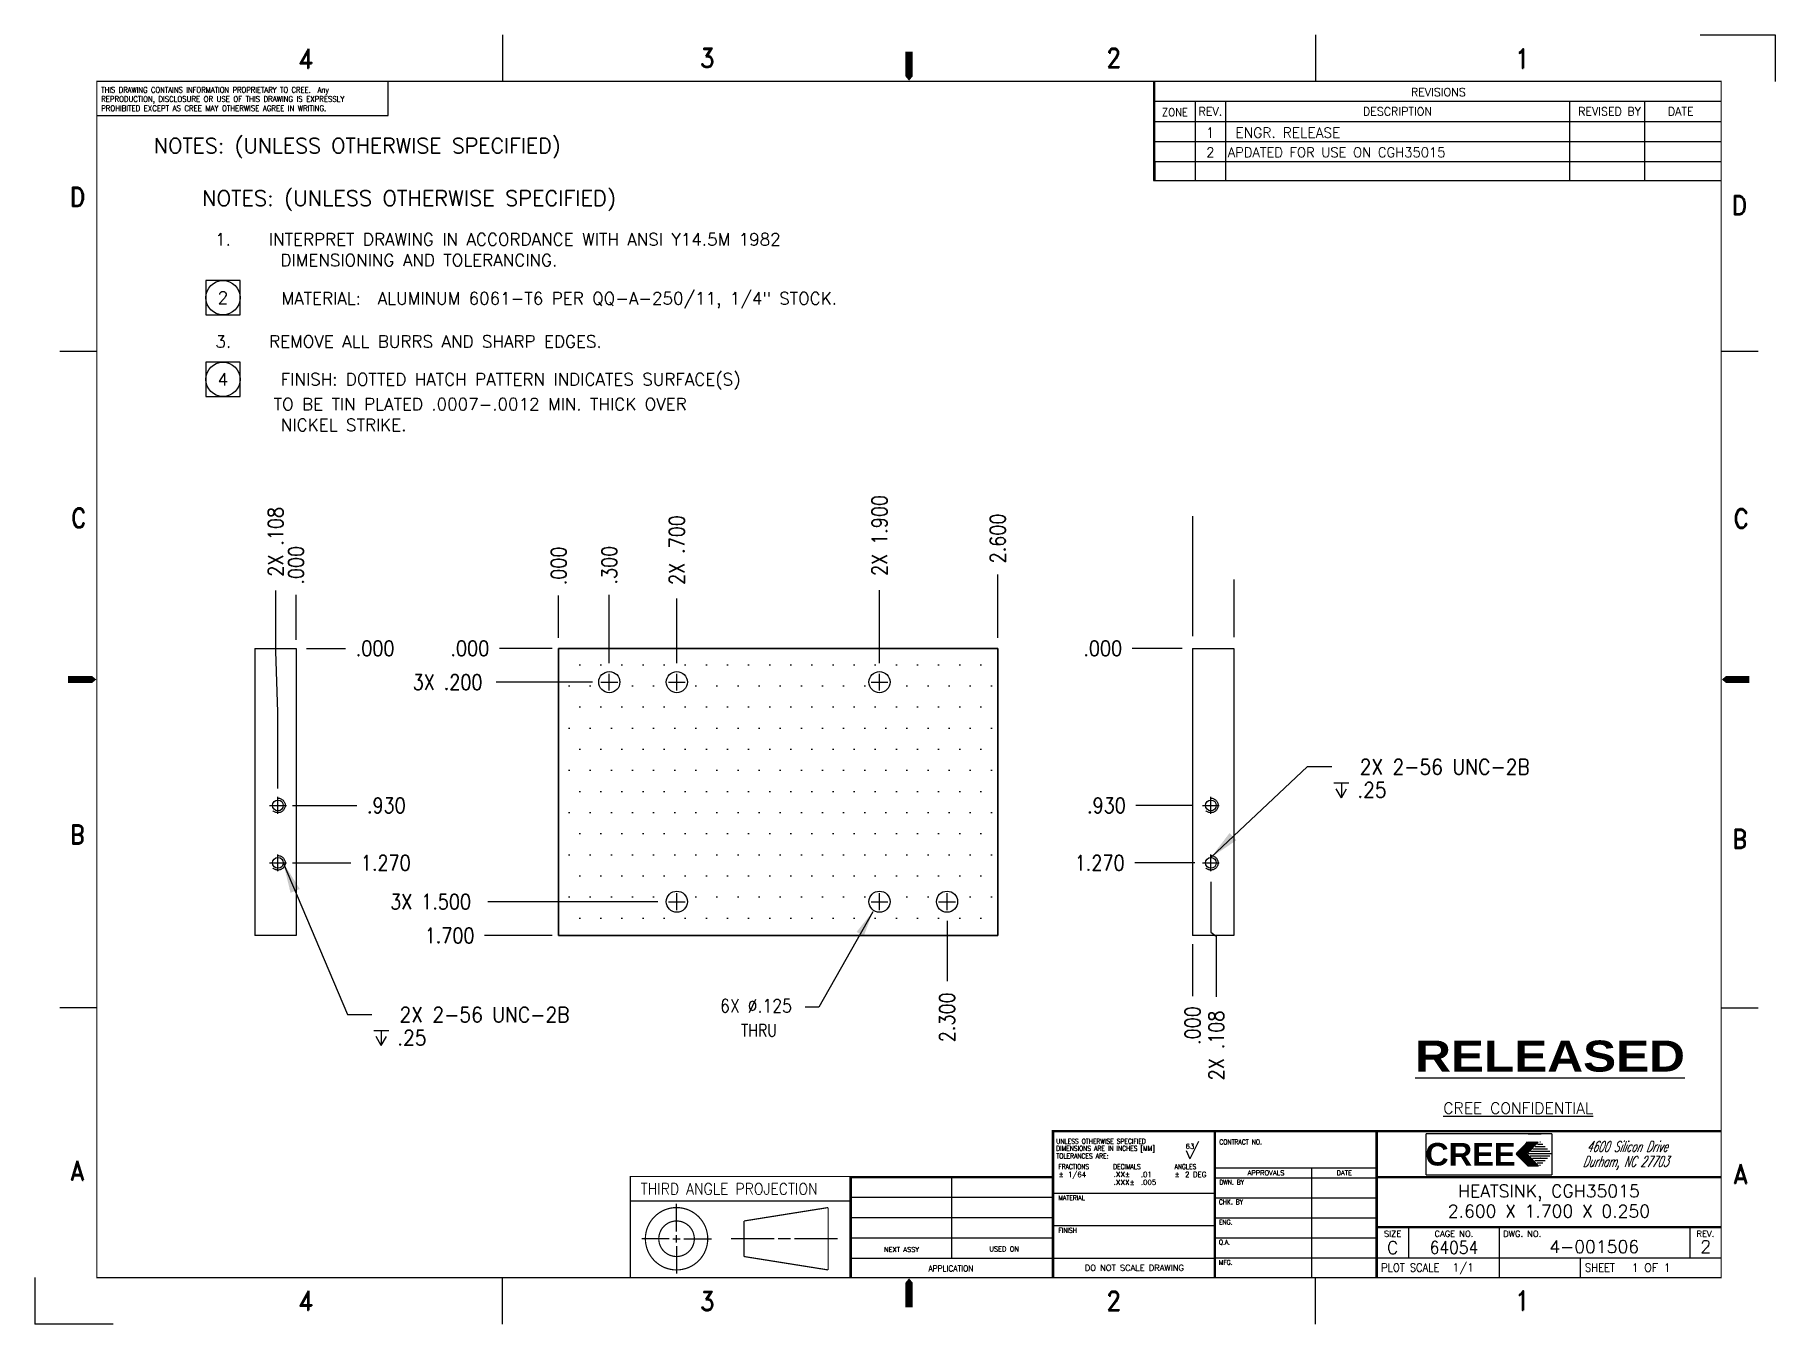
# Model space of a CAD drawing. Header units: inches. Extents: x 13 to 23.3, y 3.3 to 10.9.
import ezdxf
from ezdxf.enums import TextEntityAlignment as Align

# ---------------------------------------------------------------- set-up
doc = ezdxf.new("R2010")
doc.units = ezdxf.units.IN
doc.header["$MEASUREMENT"] = 0
doc.linetypes.add('BROKEN', pattern=[0.125, 0.0625, -0.0625])
for name, color, linetype in [('BORDER', 9, 'Continuous'), ('CREE', 1, 'Continuous'), ('DIM', 1, 'Continuous'), ('HATCH', 6, 'Continuous'), ('HEATSINK', 3, 'Continuous'), ('HIDDEN', 7, 'BROKEN'), ('PRESSPLATE', 2, 'Continuous'), ('TEXT', 7, 'Continuous')]:
    doc.layers.add(name, color=color, linetype=linetype)
doc.styles.add('CREE', font='ARIBLK.TTF', dxfattribs={"width": 0.9})
doc.styles.add('DATE', font='ROMANS.SHX', dxfattribs={"width": 0.55})
doc.styles.add('NAME', font='ROMANS.shx', dxfattribs={"width": 0.6})
doc.styles.add('NEW', font='ARIBLK.TTF', dxfattribs={"height": 0.03})
doc.styles.add('ROMAND', font='romand.shx')
doc.styles.add('ROMANS', font='romans', dxfattribs={"width": 0.85})
doc.styles.add('ROMANS1', font='ROMANS.shx', dxfattribs={"width": 0.8, "oblique": 20})
doc.dimstyles.get("Standard").update_dxf_attribs({"dimtxt": 0.09, "dimasz": 0.18, "dimexe": 0.18, "dimexo": 0.05, "dimgap": 0.06, "dimtad": 0, "dimtih": 1, "dimtoh": 1, "dimdec": 3, "dimzin": 4, "dimdsep": 46, "dimtxsty": 'ROMANS', "dimcen": 0.05, "dimadec": 0, "dimazin": 0, "dimtfac": 1, "dimtdec": 3, "dimtofl": 0, "dimtmove": 0, "dimatfit": 3, "dimfxl": 0, "dimtolj": 1, "dimtzin": 0, "dimarcsym": 0})

# ---------------------------------------------------------------- blocks, each defined once
blk = doc.blocks.new('NOTESYM')
blk.add_lwpolyline([(-0.175, 0.175), (-0.175, -0.175), (0.175, -0.175), (0.175, 0.175)], close=True)
blk.add_circle((0, 0), 0.175)
at = {"style": 'ROMANS'}
blk.add_attdef('NUM', text='', height=0.125, dxfattribs=at).set_placement((0, 0), align=Align.MIDDLE)
blk = doc.blocks.new('*D7')
at = {"layer": 'DEFPOINTS', "color": 0}
for p in [(19.852, 5.61), (19.852, 5.61), (19.852, 5.252)]:
    blk.add_point(p, dxfattribs=at)
at = {"layer": 'DIM', "color": 0, "lineweight": -2}
blk.add_line((19.852, 5.56), (19.852, 5.252), dxfattribs=at)
at = {"layer": 'DIM', "color": 0, "insert": (19.852, 5.077), "char_height": 0.09, "attachment_point": 5, "rotation": 90, "style": 'ROMANS'}
blk.add_mtext('\\A1;.000', dxfattribs=at)
blk = doc.blocks.new('2-56t')
blk.add_circle((0, 0), 0.032)
at = {"layer": 'HIDDEN', "linetype": 'BROKEN'}
blk.add_circle((0, 0), 0.043, dxfattribs=at)
blk = doc.blocks.new('DEPTH')
for p, q in [((-0.062, 0.125), (0.062, 0.125)), ((0, 0), (-0.043, 0.075)), ((0, 0.125), (0, 0)), ((0, 0), (0.043, 0.075))]:
    blk.add_line(p, q)
blk = doc.blocks.new('*X15')
at = {"color": 0}
for p, q in [((0.401, 0.04719), (0.39485, 0.04719)), ((0.40064, 0.04656), (0.39543, 0.04656)), ((0.40062, 0.04781), (0.39547, 0.04781)), ((0.4, 0.04844), (0.39609, 0.04844)), ((0.39938, 0.04906), (0.39671, 0.04906)), ((0.39876, 0.04969), (0.39733, 0.04969)), ((0.39814, 0.05031), (0.39795, 0.05031)), ((0.40002, 0.04594), (0.39605, 0.04594)), ((0.3994, 0.04531), (0.39667, 0.04531)), ((0.39878, 0.04469), (0.39729, 0.04469)), ((0.39816, 0.04406), (0.39791, 0.04406))]:
    blk.add_line(p, q, dxfattribs=at)
blk = doc.blocks.new('*X14')
at = {"color": 0}
for p, q in [((0.39183, 0.04693), (0.39196, 0.04706)), ((0.39194, 0.04731), (0.39495, 0.05032)), ((0.39196, 0.0468), (0.39223, 0.04706)), ((0.39209, 0.04666), (0.39249, 0.04706)), ((0.3922, 0.04731), (0.39521, 0.05032)), ((0.39222, 0.04653), (0.39276, 0.04706)), ((0.39236, 0.0464), (0.39302, 0.04706)), ((0.39247, 0.04731), (0.39548, 0.05032)), ((0.39249, 0.04626), (0.39329, 0.04706)), ((0.39262, 0.04613), (0.39355, 0.04706)), ((0.39273, 0.04731), (0.39574, 0.05032)), ((0.39275, 0.046), (0.39382, 0.04706)), ((0.39288, 0.04587), (0.39408, 0.04706)), ((0.393, 0.04731), (0.39601, 0.05032)), ((0.39302, 0.04573), (0.39435, 0.04706)), ((0.39315, 0.0456), (0.39459, 0.04704)), ((0.39326, 0.04731), (0.39627, 0.05032)), ((0.39328, 0.04547), (0.39472, 0.04691)), ((0.39341, 0.04533), (0.39486, 0.04678)), ((0.39353, 0.04731), (0.39654, 0.05032)), ((0.39354, 0.0452), (0.39499, 0.04664)), ((0.39368, 0.04507), (0.39512, 0.04651)), ((0.39379, 0.04731), (0.39681, 0.05032)), ((0.39381, 0.04493), (0.39525, 0.04638)), ((0.39406, 0.04731), (0.39707, 0.05032)), ((0.39424, 0.04987), (0.39468, 0.05032)), ((0.39432, 0.04731), (0.39734, 0.05032)), ((0.39394, 0.0448), (0.39538, 0.04624)), ((0.39407, 0.04467), (0.39552, 0.04611)), ((0.3942, 0.04453), (0.39565, 0.04598)), ((0.39434, 0.0444), (0.39578, 0.04584)), ((0.39447, 0.04427), (0.39591, 0.04571)), ((0.3946, 0.04413), (0.39604, 0.04558)), ((0.39473, 0.044), (0.39618, 0.04544)), ((0.39498, 0.04398), (0.39631, 0.04531)), ((0.39524, 0.04398), (0.39644, 0.04518)), ((0.39551, 0.04398), (0.39657, 0.04505)), ((0.39577, 0.04398), (0.3967, 0.04491)), ((0.39604, 0.04398), (0.39684, 0.04478)), ((0.3963, 0.04398), (0.39697, 0.04465)), ((0.39657, 0.04398), (0.3971, 0.04451)), ((0.39683, 0.04398), (0.39723, 0.04438)), ((0.3971, 0.04398), (0.39736, 0.04425)), ((0.39736, 0.04398), (0.3975, 0.04411))]:
    blk.add_line(p, q, dxfattribs=at)
blk = doc.blocks.new('block_template(1)_2000')
at = {"layer": 'BORDER'}
for p, q in [((-2.03722, -0.12402), (-2.03722, -0.14854)), ((-1.60879, -0.12402), (-1.60879, -0.14854)), ((-2.09738, -0.1665), (-2.09738, -0.14854)), ((-1.69421, -0.14837), (-1.69421, -0.19101)), ((-1.69357, -0.19101), (-1.69357, -0.14854)), ((-1.69357, -0.15903), (-1.3951, -0.15903)), ((-1.67225, -0.15903), (-1.67225, -0.19101)), ((-1.65626, -0.15903), (-1.65626, -0.19101)), ((-1.47504, -0.15903), (-1.47504, -0.19101)), ((-1.43555, -0.15903), (-1.43555, -0.19101)), ((-2.25091, -0.1665), (-2.09738, -0.1665)), ((-1.69357, -0.16969), (-1.3951, -0.16969)), ((-1.3951, -0.18035), (-1.69357, -0.18035)), ((-1.3951, -0.19101), (-1.69421, -0.19101)), ((-2.2704, -0.29068), (-2.25091, -0.29068)), ((-1.3951, -0.29068), (-1.3756, -0.29068)), ((-2.25091, -0.63661), (-2.2704, -0.63661)), ((-1.39516, -0.63661), (-1.37567, -0.63661)), ((-1.67695, -0.71184), (-1.67505, -0.71615)), ((-1.6705, -0.70706), (-1.67505, -0.71615)), ((-1.66191, -0.72087), (-1.57663, -0.72087)), ((-1.61074, -0.77875), (-1.61074, -0.72087)), ((-1.80048, -0.76841), (-1.80048, -0.72577)), ((-1.66191, -0.7262), (-1.57663, -0.7262)), ((-1.9455, -0.75442), (-1.9455, -0.73991)), ((-1.85378, -0.73643), (-1.74718, -0.73643)), ((-1.74718, -0.7343), (-1.66191, -0.7343)), ((-1.66191, -0.73671), (-1.57663, -0.73671)), ((-1.85378, -0.74709), (-1.74718, -0.74709)), ((-1.74718, -0.75136), (-1.66191, -0.75136)), ((-1.66191, -0.74722), (-1.57663, -0.74722)), ((-1.94934, -0.75826), (-1.96385, -0.75826)), ((-1.94742, -0.75826), (-1.94358, -0.75826)), ((-1.9455, -0.76018), (-1.9455, -0.75634)), ((-1.94166, -0.75826), (-1.92715, -0.75826)), ((-1.85378, -0.75775), (-1.74718, -0.75775)), ((-1.66191, -0.75773), (-1.57663, -0.75773)), ((-1.55979, -0.75221), (-1.55979, -0.76841)), ((-1.51203, -0.75221), (-1.51203, -0.76841)), ((-1.41162, -0.75221), (-1.41162, -0.76841)), ((-1.9455, -0.7621), (-1.9455, -0.77661)), ((-1.85378, -0.76841), (-1.66191, -0.76841)), ((-1.66191, -0.76824), (-1.57663, -0.76824)), ((-1.3951, -0.76841), (-1.57663, -0.76841)), ((-1.51203, -0.76841), (-1.51203, -0.77875)), ((-1.46939, -0.76841), (-1.46939, -0.77875)), ((-2.03722, -0.80327), (-2.03722, -0.77875)), ((-1.60879, -0.80327), (-1.60879, -0.77875))]:
    blk.add_line(p, q, dxfattribs=at)
at = {"layer": 'BORDER', "linetype": 'Continuous'}
for p, q in [((-1.89401, -0.75826), (-1.91669, -0.75826)), ((-1.88549, -0.75826), (-1.89188, -0.75826)), ((-1.86067, -0.75826), (-1.88335, -0.75826))]:
    blk.add_line(p, q, dxfattribs=at)
at = {"layer": 'BORDER'}
for points in [[(-1.823, -0.14819, 0, 0.0127, 0), (-1.823, -0.14058, 0.00383, 0.00383, 0), (-1.823, -0.13293, 0.00383, 0.00383, 0)], [(-2.25125, -0.46364, 0, 0.0127, 0), (-2.25886, -0.46364, 0.00383, 0.00383, 0), (-2.26607, -0.46364, 0.00383, 0.00383, 0)], [(-1.39475, -0.46364, 0, 0.0127, 0), (-1.38714, -0.46364, 0.00383, 0.00383, 0), (-1.38034, -0.46364, 0.00383, 0.00383, 0)], [(-1.823, -0.7791, 0, 0.0127, 0), (-1.823, -0.78671, 0.00383, 0.00383, 0), (-1.823, -0.79436, 0.00383, 0.00383, 0)]]:
    blk.add_lwpolyline(points, format="xyseb", dxfattribs=at)
for points, const_width in [([(-1.3951, -0.14854), (-2.25091, -0.14854), (-2.25091, -0.77875), (-1.3951, -0.77875)], 0.00061), ([(-1.9455, -0.74183), (-1.94711, -0.74191), (-1.94871, -0.74215), (-1.95027, -0.74254), (-1.95179, -0.74308), (-1.95324, -0.74377), (-1.95463, -0.7446), (-1.95592, -0.74556), (-1.95712, -0.74664), (-1.9582, -0.74784), (-1.95916, -0.74913), (-1.95999, -0.75052), (-1.96068, -0.75197), (-1.96122, -0.75349), (-1.96161, -0.75506), (-1.96185, -0.75665), (-1.96193, -0.75826), (-1.96185, -0.75987), (-1.96161, -0.76147), (-1.96122, -0.76303), (-1.96068, -0.76455), (-1.95999, -0.76601), (-1.95916, -0.76739), (-1.9582, -0.76868), (-1.95712, -0.76988), (-1.95592, -0.77096), (-1.95463, -0.77192), (-1.95324, -0.77275), (-1.95179, -0.77344), (-1.95027, -0.77398), (-1.94871, -0.77437), (-1.94711, -0.77461), (-1.9455, -0.77469), (-1.94389, -0.77461), (-1.9423, -0.77437), (-1.94073, -0.77398), (-1.93921, -0.77344), (-1.93776, -0.77275), (-1.93637, -0.77192), (-1.93508, -0.77096), (-1.93388, -0.76988), (-1.9328, -0.76868), (-1.93184, -0.76739), (-1.93101, -0.76601), (-1.93032, -0.76455), (-1.92978, -0.76303), (-1.92939, -0.76147), (-1.92915, -0.75987), (-1.92907, -0.75826), (-1.92915, -0.75665), (-1.92939, -0.75506), (-1.92978, -0.75349), (-1.93032, -0.75197), (-1.93101, -0.75052), (-1.93184, -0.74913), (-1.9328, -0.74784), (-1.93388, -0.74664), (-1.93508, -0.74556), (-1.93637, -0.7446), (-1.93776, -0.74377), (-1.93921, -0.74308), (-1.94073, -0.74254), (-1.9423, -0.74215), (-1.94389, -0.74191)], 0.00064), ([(-1.9455, -0.7489), (-1.94642, -0.74894), (-1.94733, -0.74908), (-1.94822, -0.7493), (-1.94908, -0.74961), (-1.94991, -0.75), (-1.9507, -0.75048), (-1.95144, -0.75102), (-1.95212, -0.75164), (-1.95274, -0.75232), (-1.95328, -0.75306), (-1.95376, -0.75385), (-1.95415, -0.75468), (-1.95446, -0.75554), (-1.95468, -0.75644), (-1.95482, -0.75734), (-1.95486, -0.75826), (-1.95482, -0.75918), (-1.95468, -0.76009), (-1.95446, -0.76098), (-1.95415, -0.76184), (-1.95376, -0.76267), (-1.95328, -0.76346), (-1.95274, -0.7642), (-1.95212, -0.76488), (-1.95144, -0.7655), (-1.9507, -0.76605), (-1.94991, -0.76652), (-1.94908, -0.76691), (-1.94822, -0.76722), (-1.94733, -0.76744), (-1.94642, -0.76758), (-1.9455, -0.76762), (-1.94458, -0.76758), (-1.94367, -0.76744), (-1.94278, -0.76722), (-1.94192, -0.76691), (-1.94109, -0.76652), (-1.9403, -0.76605), (-1.93956, -0.7655), (-1.93888, -0.76488), (-1.93826, -0.7642), (-1.93772, -0.76346), (-1.93724, -0.76267), (-1.93685, -0.76184), (-1.93654, -0.76098), (-1.93632, -0.76009), (-1.93618, -0.75918), (-1.93614, -0.75826), (-1.93618, -0.75734), (-1.93632, -0.75644), (-1.93654, -0.75554), (-1.93685, -0.75468), (-1.93724, -0.75385), (-1.93772, -0.75306), (-1.93826, -0.75232), (-1.93888, -0.75164), (-1.93956, -0.75102), (-1.9403, -0.75048), (-1.94109, -0.75), (-1.94192, -0.74961), (-1.94278, -0.7493), (-1.94367, -0.74908), (-1.94458, -0.74894)], 0.00064)]:
    blk.add_lwpolyline(points, close=True, dxfattribs=dict(at, const_width=const_width))
for points, const_width in [([(-1.3951, -0.70164), (-1.74718, -0.70164), (-1.74718, -0.77875)], 0.00128), ([(-1.66191, -0.77875), (-1.66191, -0.70164)], 0.00128), ([(-1.57663, -0.77875), (-1.57663, -0.70164)], 0.00128), ([(-1.96989, -0.72528), (-1.96989, -0.77875)], 0.00064), ([(-1.85378, -0.72545), (-1.96989, -0.72545)], 0.00064), ([(-1.85378, -0.77875), (-1.85378, -0.72577), (-1.74718, -0.72577)], 0.00128), ([(-1.85378, -0.77875), (-1.85378, -0.72528)], 0.00064), ([(-1.57663, -0.72577), (-1.3951, -0.72577)], 0.00128), ([(-1.85378, -0.73832), (-1.96989, -0.73832)], 0.00064), ([(-1.86562, -0.74183), (-1.90998, -0.7489)], 0.00064), ([(-1.86562, -0.74183), (-1.86562, -0.77469)], 0.00064), ([(-1.90998, -0.7489), (-1.90998, -0.76762)], 0.00064), ([(-1.57663, -0.75221), (-1.3951, -0.75221)], 0.00128), ([(-1.86562, -0.77469), (-1.90998, -0.76762)], 0.00064), ([(-1.96989, -0.77875), (-1.85378, -0.77875)], 0.00064)]:
    blk.add_lwpolyline(points, dxfattribs=dict(at, const_width=const_width))
at = {"layer": 'CREE'}
for p, q in [((-1.48427, -0.70303), (-1.55056, -0.70303)), ((-1.55056, -0.72458), (-1.55056, -0.70303)), ((-1.4968, -0.70303), (-1.48995, -0.70303)), ((-1.48427, -0.70303), (-1.48427, -0.72458)), ((-1.50307, -0.71327), (-1.49716, -0.7073)), ((-1.49737, -0.71327), (-1.50307, -0.71327)), ((-1.50307, -0.71375), (-1.49701, -0.71986)), ((-1.49145, -0.7073), (-1.49737, -0.71327)), ((-1.49701, -0.71986), (-1.49131, -0.71986)), ((-1.49024, -0.7156), (-1.49006, -0.7156)), ((-1.55056, -0.72458), (-1.48427, -0.72458))]:
    blk.add_line(p, q, dxfattribs=at)
blk.add_lwpolyline([(-1.49131, -0.71986), (-1.49737, -0.71375), (-1.50307, -0.71375)], dxfattribs=at)
at = {"layer": 'DEFPOINTS'}
for p, q in [((-1.4062, -0.12402), (-1.36665, -0.12402)), ((-1.36665, -0.12402), (-1.36665, -0.14854)), ((-2.28362, -0.77875), (-2.28362, -0.80327)), ((-2.2423, -0.80327), (-2.28362, -0.80327))]:
    blk.add_line(p, q, dxfattribs=at)
at = {"layer": 'HATCH', "color": 1}
blk.add_line((-1.49715, -0.7073), (-1.49145, -0.7073), dxfattribs=at)
at = {"layer": 'CREE', "linetype": 'Continuous', "xscale": 1.982696892510698, "yscale": 1.982696892510697, "zscale": 1.982696892510697}
for name in ['*X14', '*X15']:
    blk.add_blockref(name, (-2.27969, -0.80706), dxfattribs=at)
at = {"color": 6, "style": 'CREE', "width": 0.9}
blk.add_text('CREE', height=0.011896, dxfattribs=at).set_placement((-1.55106, -0.7197))
at = {"layer": 'BORDER', "style": 'ROMAND'}
for s, height, width, p in [('4', 0.01017, 0.9, (-2.14495, -0.14153)), ('3', 0.01017, 0.9, (-1.93315, -0.14129)), ('2', 0.01017, 0.9, (-1.71906, -0.14129)), ('1', 0.01017, 0.9, (-1.5038, -0.14153)), ('THIS DRAWING CONTAINS INFORMATION PROPRIETARY TO CREE.  Any ', 0.0029847, 0.88, (-2.24865, -0.15453)), ('REPRODUCTION, DISCLOSURE OR USE OF THIS DRAWING IS EXPRESSLY', 0.0029847, 0.9, (-2.24865, -0.15936)), ('PROHIBITED EXCEPT AS CREE MAY OTHERWISE AGREE IN WRITING.', 0.0029847, 0.9, (-2.24865, -0.1642)), ('D', 0.01017, 0.9, (-2.26528, -0.21452)), ('D', 0.01017, 0.9, (-1.38964, -0.21892)), ('C', 0.01017, 0.9, (-2.26464, -0.38362)), ('C', 0.01017, 0.9, (-1.3887, -0.38393)), ('B', 0.01017, 0.9, (-2.26515, -0.55038)), ('B', 0.01017, 0.9, (-1.38933, -0.55272)), ('UNLESS OTHERWISE SPECIFIED', 0.0025583, 0.9, (-1.74545, -0.70818)), ('CONTRACT NO.', 0.0025583, 0.9, (-1.65951, -0.70857)), ('TOLERANCES ARE:', 0.0025583, 0.9, (-1.74545, -0.71598)), ('DIMENSIONS ARE IN INCHES [MM]', 0.0025583, 0.9, (-1.74545, -0.71193)), ('A', 0.01017, 0.9, (-2.26515, -0.72735)), ('FRACTIONS', 0.002558, 0.8, (-1.74434, -0.72155)), ('%%P', 0.002558, 1.1, (-1.74417, -0.72563)), ('DECIMALS', 0.002558, 0.8, (-1.71541, -0.72155)), ('.XX%%P', 0.002558, 1.1, (-1.71522, -0.72563)), ('ANGLES', 0.002558, 0.8, (-1.68309, -0.72155)), ('%%P', 0.002558, 1.1, (-1.6831, -0.72563)), ('A', 0.01017, 0.9, (-1.38885, -0.72921)), ('THIRD ANGLE PROJECTION', 0.0059694, 0.9, (-1.96442, -0.73498)), ('.XXX%%P', 0.002558, 1.1, (-1.71522, -0.72978)), ('DWN. BY', 0.002558, 0.9, (-1.65951, -0.72975)), ('MATERIAL', 0.002558, 0.9, (-1.74428, -0.73799)), ('CHK. BY', 0.002558, 0.9, (-1.65975, -0.74017)), ('ENG.', 0.002558, 0.9, (-1.65971, -0.75079)), ('FINISH', 0.002558, 0.9, (-1.74425, -0.75512)), ('Q.A.', 0.002558, 0.9, (-1.65978, -0.76134)), ('MFG.', 0.002558, 0.9, (-1.65978, -0.77202)), ('PLOT SCALE', 0.004264, 0.9, (-1.5743, -0.77561)), ('SHEET', 0.004264, 0.9, (-1.46686, -0.77561)), ('4', 0.01017, 0.9, (-2.14495, -0.79594)), ('3', 0.01017, 0.9, (-1.93315, -0.79616)), ('2', 0.01017, 0.9, (-1.71906, -0.79612)), ('1', 0.01017, 0.9, (-1.5038, -0.79594))]:
    blk.add_text(s, height=height, dxfattribs=dict(at, width=width)).set_placement(p)
for s, height, p in [('REVISIONS', 0.004264, (-1.54411, -0.15634)), ('SIZE', 0.003198, (-1.56821, -0.75723)), ('C', 0.00665, (-1.56821, -0.76628)), ('CAGE NO.', 0.003198, (-1.53591, -0.75723))]:
    blk.add_text(s, height=height, dxfattribs=at).set_placement(p, align=Align.CENTER)
at = {"layer": 'BORDER', "style": 'ROMAND', "width": 0.9}
for s, height, p in [('ZONE', 0.004264, (-1.68291, -0.16694)), ('64054', 0.006652, (-1.53591, -0.76621)), ('APPLICATION', 0.0031979, (-1.80092, -0.77549))]:
    blk.add_text(s, height=height, dxfattribs=at).set_placement(p, align=Align.CENTER)
at = {"layer": 'BORDER', "style": 'ROMAND'}
for s, height, p in [('REV.', 0.004264, (-1.66425, -0.16436)), ('DESCRIPTION', 0.0042639, (-1.56565, -0.16436)), ('REVISED BY', 0.004264, (-1.45393, -0.16436)), ('DATE', 0.004264, (-1.41642, -0.16436)), ('APPROVALS', 0.002558, (-1.63494, -0.72354)), ('DATE', 0.002558, (-1.59369, -0.72354)), ('NEXT ASSY', 0.002558, (-1.82695, -0.76394)), ('USED ON', 0.002558, (-1.77292, -0.76366)), ('DO NOT SCALE DRAWING', 0.0031979, (-1.70429, -0.77358))]:
    blk.add_text(s, height=height, dxfattribs=at).set_placement(p, align=Align.MIDDLE_CENTER)
at = {"layer": 'BORDER', "style": 'ROMANS1', "oblique": 20, "width": 0.615}
for s, p in [('Durham, NC 27703', (-1.46802, -0.72033)), ('4600 Silicon Drive', (-1.46588, -0.71245))]:
    blk.add_text(s, height=0.0055942, dxfattribs=at).set_placement(p)
at = {"layer": 'BORDER', "style": 'ROMAND'}
for s, p in [('DWG. NO.', (-1.50992, -0.75723)), ('REV.', (-1.40808, -0.75723))]:
    blk.add_text(s, height=0.003198, dxfattribs=at).set_placement(p)
at = {"layer": 'TEXT', "color": 1, "style": 'ROMAND'}
blk.add_text('%%UCREE CONFIDENTIAL', height=0.0059865, dxfattribs=at).set_placement((-1.54151, -0.69245))
at = {"layer": 'TEXT'}
for tag, height, style, p in [('REVBL', 0.00533, 'ROMANS', (-1.66436, -0.17826)), ('SFINISH', 0.00269, 'ROMANS', (-1.67501, -0.71093)), ('TITLE1', 0.00665, 'ROMAND', (-1.48586, -0.73643)), ('TITLE2', 0.00665, 'ROMAND', (-1.48586, -0.74709)), ('REV.', 0.00665, 'ROMAND', (-1.40325, -0.76575))]:
    blk.add_attdef(tag, text='', height=height, dxfattribs=dict(at, style=style)).set_placement(p, align=Align.CENTER)
for tag, p, height, style in [('DESCRIPTION', (-1.65103, -0.17826), 0.00533, 'ROMANS'), ('FTOL', (-1.73917, -0.72575), 0.00269, 'ROMANS'), ('DTOL2', (-1.70083, -0.72575), 0.00269, 'ROMANS'), ('ATOL', (-1.67755, -0.72575), 0.00269, 'ROMANS'), ('DTOL3', (-1.70083, -0.72989), 0.00269, 'ROMANS'), ('DRWNO', (-1.48566, -0.76575), 0.00665, 'ROMAND'), ('SCALE', (-1.53667, -0.77549), 0.00426, 'ROMANS'), ('SHTNO', (-1.44224, -0.77562), 0.00426, 'ROMANS')]:
    blk.add_attdef(tag, p, '', height=height, dxfattribs=dict(at, style=style))
for tag, p, style, width in [('DWNBY', (-1.65587, -0.73568), 'NAME', 0.6), ('DDATE', (-1.60794, -0.73568), 'DATE', 0.55), ('CHKBY', (-1.65587, -0.74619), 'NAME', 0.6), ('CDATE', (-1.60794, -0.74619), 'DATE', 0.55), ('ENGBY', (-1.65587, -0.7567), 'NAME', 0.6), ('EDATE', (-1.60794, -0.7567), 'DATE', 0.55), ('QABY', (-1.65587, -0.76721), 'NAME', 0.6), ('QDATE', (-1.60794, -0.76721), 'DATE', 0.55), ('MFGBY', (-1.65587, -0.77772), 'NAME', 0.6), ('MDATE', (-1.60794, -0.77772), 'DATE', 0.55)]:
    blk.add_attdef(tag, p, '', height=0.00533, dxfattribs=dict(at, style=style, width=width))

msp = doc.modelspace()

# ---------------------------------------------------------------- hatches: boundary and pattern name
at = {"layer": 'HATCH'}
h = msp.add_hatch(dxfattribs=at)
h.set_pattern_fill('DOTS', color=256, scale=2, style=0)
h.set_pattern_definition([(0, (16.09856, 7.7136), (0.0625, 0.125), [0, -0.125])])
h.paths.add_polyline_path([(18.6986, 7.3105), (16.0986, 7.3105), (16.0986, 5.6105), (18.6986, 5.6105)])
h.paths.add_polyline_path([(18.0611, 5.8105, -1), (17.9361, 5.8105, -1)], flags=16)
h.paths.add_polyline_path([(18.4611, 5.8105, -1), (18.3361, 5.8105, -1)], flags=16)
h.paths.add_polyline_path([(18.0611, 7.1105, -1), (17.9361, 7.1105, -1)], flags=16)
h.paths.add_polyline_path([(16.8611, 5.8105, -1), (16.7361, 5.8105, -1)], flags=16)
h.paths.add_polyline_path([(16.8611, 7.1105, -1), (16.7361, 7.1105, -1)], flags=16)
h.paths.add_polyline_path([(16.4611, 7.1105, -1), (16.3361, 7.1105, -1)], flags=16)

# ---------------------------------------------------------------- linework, layer by layer
at = {"layer": 'BORDER'}
for p, q in [((19.6208, 10.1898), (19.6208, 10.0808)), ((19.6279, 10.1898), (19.6279, 10.0808)), ((19.8675, 10.1898), (19.8675, 10.0808)), ((20.0472, 10.1898), (20.0472, 10.0808)), ((22.0836, 10.1898), (22.0836, 10.0808)), ((22.5275, 10.1898), (22.5275, 10.0808)), ((19.6208, 10.0808), (22.982, 10.0808))]:
    msp.add_line(p, q, dxfattribs=at)
at = {"layer": 'DIM'}
for p, q in [((19.8524, 8.0929), (19.8524, 7.383)), ((18.6986, 7.373), (18.6986, 7.7479)), ((14.4236, 7.2934), (14.4236, 7.6534)), ((14.544, 7.36), (14.544, 7.6277)), ((16.3986, 7.223), (16.3986, 7.6281)), ((17.9986, 7.223), (17.9986, 7.6546)), ((20.0974, 7.7186), (20.0974, 7.3769)), ((16.0986, 7.373), (16.0986, 7.6235)), ((16.7986, 7.223), (16.7986, 7.6049)), ((14.4365, 6.9334), (14.4236, 7.2934)), ((14.6065, 7.3105), (14.8374, 7.3105)), ((16.0602, 7.3105), (15.7477, 7.3105)), ((19.7899, 7.3105), (19.4949, 7.3105)), ((16.299, 7.1105), (15.729, 7.1105)), ((16.3486, 7.1105), (16.4486, 7.1105)), ((16.3986, 7.0605), (16.3986, 7.1605)), ((16.7486, 7.1105), (16.8486, 7.1105)), ((16.7986, 7.0605), (16.7986, 7.1605)), ((17.9486, 7.1105), (18.0486, 7.1105)), ((17.9986, 7.0605), (17.9986, 7.1605)), ((14.4365, 6.4805), (14.4365, 6.9334)), ((14.4365, 6.3305), (14.4365, 6.4305)), ((19.9604, 6.3305), (19.9604, 6.4305)), ((14.3865, 6.3805), (14.4865, 6.3805)), ((14.5237, 6.3805), (14.9037, 6.3805)), ((19.8479, 6.3805), (19.5168, 6.3805)), ((19.9104, 6.3805), (20.0104, 6.3805)), ((14.4365, 5.9905), (14.4365, 6.0905)), ((19.9604, 5.9905), (19.9604, 6.0905)), ((14.3865, 6.0405), (14.4865, 6.0405)), ((14.5237, 6.0405), (14.8677, 6.0405)), ((19.8659, 6.0405), (19.5095, 6.0405)), ((19.9104, 6.0405), (20.0104, 6.0405)), ((19.9604, 5.928), (19.9604, 5.6305)), ((16.6861, 5.8105), (15.6793, 5.8105)), ((16.7486, 5.8105), (16.8486, 5.8105)), ((16.7986, 5.7605), (16.7986, 5.8605)), ((17.9486, 5.8105), (18.0486, 5.8105)), ((17.9986, 5.7605), (17.9986, 5.8605)), ((18.3486, 5.8105), (18.4486, 5.8105)), ((18.3986, 5.7605), (18.3986, 5.8605)), ((18.3986, 5.698), (18.3986, 5.3394)), ((16.0602, 5.6105), (15.6606, 5.6105)), ((19.9604, 5.6305), (19.9927, 5.6071)), ((19.9927, 5.6071), (19.9927, 5.2471))]:
    msp.add_line(p, q, dxfattribs=at)
at = {"layer": 'HEATSINK'}
for p, q in [((14.2995, 7.3105), (14.2995, 5.6105)), ((14.2995, 7.3105), (14.544, 7.3105)), ((14.5445, 7.31), (14.5445, 5.611)), ((16.0986, 5.6105), (16.0986, 7.3105)), ((16.0986, 7.3105), (18.6986, 7.3105)), ((18.6986, 7.3105), (18.6986, 5.6105)), ((19.8524, 7.3105), (19.8524, 5.6105)), ((19.8524, 7.3105), (20.0969, 7.3105)), ((20.0974, 7.31), (20.0974, 5.611)), ((14.544, 5.6105), (14.2995, 5.6105)), ((18.6986, 5.6105), (16.0986, 5.6105)), ((20.0969, 5.6105), (19.8524, 5.6105))]:
    msp.add_line(p, q, dxfattribs=at)
for centre in [(16.3986, 7.1105), (16.7986, 7.1105), (17.9986, 7.1105), (16.7986, 5.8105), (17.9986, 5.8105), (18.3986, 5.8105)]:
    msp.add_circle(centre, 0.0625, dxfattribs=at)
for centre, start, end in [((14.544, 7.31), 0, 90), ((20.0969, 7.31), 0, 90), ((14.544, 5.611), 270, 0), ((20.0969, 5.611), 270, 0)]:
    msp.add_arc(centre, 0.0005, start, end, dxfattribs=at)
at = {"layer": 'PRESSPLATE'}
for p, q in [((18.6986, 7.3105), (16.0986, 7.3105)), ((16.0986, 7.3105), (16.0986, 5.6105)), ((18.6986, 5.6105), (18.6986, 7.3105)), ((16.0986, 5.6105), (18.6986, 5.6105))]:
    msp.add_line(p, q, dxfattribs=at)

# ---------------------------------------------------------------- block references
at = {"layer": 'DIM', "xscale": 11.23753641743036, "yscale": 11.23753641743036, "zscale": 11.23753641743036}
msp.add_blockref('block_template(1)_2000', (38.6595, 12.3363), dxfattribs=at).add_auto_attribs({'TITLE1': 'HEATSINK, CGH35015', 'TITLE2': '2.600 X 1.700 X 0.250', 'DRWNO': '4-001506', 'REV.': '2', 'SCALE': '1/1', 'SHTNO': '1 OF 1', 'REVBL': '1', 'DESCRIPTION': 'ENGR. RELEASE', 'SFINISH': '63', 'FTOL': '1/64', 'DTOL2': '.01', 'DTOL3': '.005', 'ATOL': '2 DEG'})
at = {"layer": 'DIM', "xscale": 0.7169000000000001, "yscale": 0.7169000000000001, "zscale": 0.7169000000000001}
for p in [(20.7336, 6.4256), (15.0488, 4.9587)]:
    msp.add_blockref('DEPTH', p, dxfattribs=at)
at = {"layer": 'HEATSINK'}
for p in [(14.4365, 6.3805), (19.9604, 6.3805), (14.4365, 6.0405), (19.9604, 6.0405)]:
    msp.add_blockref('2-56t', p, dxfattribs=at)
at = {"layer": 'TEXT', "xscale": 0.5798707200000008, "yscale": 0.5798707200000008, "zscale": 0.5798707200000001}
for p, values in [((14.1112, 9.3862), {'NUM': '2'}), ((14.1112, 8.9026), {'NUM': '4'})]:
    msp.add_blockref('NOTESYM', p, dxfattribs=at).add_auto_attribs(values)

# ---------------------------------------------------------------- texts
at = {"layer": 'DIM', "style": 'ROMANS', "width": 0.9}
for p in [(21.8483, 6.6091), (16.1635, 5.1422)]:
    msp.add_text('2X 2-56 UNC-2B', height=0.09, dxfattribs=at).set_placement(p, align=Align.MIDDLE_RIGHT)
for p in [(20.8277, 6.4273), (15.1429, 4.9605)]:
    msp.add_text('.25', height=0.09, dxfattribs=at).set_placement(p)
at = {"layer": 'DIM', "char_height": 0.09, "attachment_point": 5, "rotation": 90, "style": 'ROMANS'}
for s, insert in [('\\A1;2X 1.900', (17.9986, 7.9787)), ('\\A1;2X .108', (14.4236, 7.941)), ('\\A1;2X .700', (16.7986, 7.8925)), ('\\A1;2.600', (18.6986, 7.9609)), ('\\A1;.000', (14.544, 7.8024)), ('\\A1;.000', (16.0986, 7.7983)), ('\\A1;.300', (16.3986, 7.8028)), ('\\A1;2.300', (18.3986, 5.1264)), ('\\A1;2X .108', (19.9927, 4.9594))]:
    msp.add_mtext(s, dxfattribs=dict(at, insert=insert))
at = {"layer": 'DIM', "char_height": 0.09, "attachment_point": 5, "style": 'ROMANS'}
for s, insert in [('\\A1;.000', (15.0121, 7.3105)), ('\\A1;.000', (15.573, 7.3105)), ('\\A1;.000', (19.3201, 7.3105)), ('3X .200', (15.4414, 7.1105)), ('\\A1;.930', (15.0784, 6.3805)), ('\\A1;.930', (19.3421, 6.3805)), ('\\A1;1.270', (15.0752, 6.0405)), ('\\A1;1.270', (19.302, 6.0405)), ('3X 1.500', (15.3408, 5.8105)), ('\\A1;1.700', (15.4531, 5.6105))]:
    msp.add_mtext(s, dxfattribs=dict(at, insert=insert))
at = {"layer": 'DIM', "linetype": 'ByBlock', "attachment_point": 5, "style": 'ROMANS'}
for s, insert, char_height in [('6X %%C.125', (17.2672, 5.1942), 0.08), ('THRU', (17.2852, 5.049), 0.072)]:
    msp.add_mtext(s, dxfattribs=dict(at, insert=insert, char_height=char_height))
at = {"layer": 'TEXT', "style": 'ROMANS'}
for s, height, p in [('NOTES: (UNLESS OTHERWISE SPECIFIED)', 0.089069, (13.7029, 10.2419)), ('2  APDATED FOR USE ON CGH35015', 0.057, (19.9328, 10.2183)), ('NOTES: (UNLESS OTHERWISE SPECIFIED)', 0.090605, (13.9881, 9.9298)), ('1.    INTERPRET DRAWING IN ACCORDANCE WITH ANSI Y14.5M 1982', 0.0726, (14.0649, 9.6951)), ('DIMENSIONING AND TOLERANCING.', 0.0726, (14.4513, 9.5722)), ('MATERIAL:  ALUMINUM 6061-T6 PER QQ-A-250/11, 1/4" STOCK.', 0.0726, (14.4581, 9.3459)), ('3.    REMOVE ALL BURRS AND SHARP EDGES.', 0.0726, (14.0664, 9.0906)), ('FINISH: DOTTED HATCH PATTERN INDICATES SURFACE(S)', 0.0726, (14.453, 8.8665)), ('   TO BE TIN PLATED .0007-.0012 MIN. THICK OVER', 0.0726, (14.2492, 8.7196)), ('NICKEL STRIKE.', 0.0726, (14.454, 8.5968))]:
    msp.add_text(s, height=height, dxfattribs=at).set_placement(p)
at = {"layer": 'TEXT', "color": 12, "style": 'NEW'}
msp.add_text('%%URELEASED', height=0.183456, dxfattribs=at).set_placement((21.1701, 4.805))

# ---------------------------------------------------------------- dimensions: what is measured, and where the dimension line sits
at = {"layer": 'DIM'}
dim = msp.add_ordinate_dim(feature_location=(19.8523915018, 5.6104599019), offset=(0, -0.3584864008), dtype=0, origin=(19.8523915018, 5.6104599019), dimstyle='Standard', dxfattribs=at)
dim.commit()
dim.dimension.update_dxf_attribs({"geometry": '*D7', "text_midpoint": (19.8523915018, 5.0772235011)})

# ---------------------------------------------------------------- leaders
for points, override in [([(19.9604, 6.0725), (20.5326, 6.6102), (20.6769, 6.6102)], {"dimgap": 0.06, "dimtad": 0}), ([(14.4685, 6.0405), (14.8478, 5.1433), (14.9921, 5.1433)], {"dimgap": 0.06, "dimtad": 0}), ([(17.9581, 5.7502), (17.6391, 5.1867), (17.5581, 5.1867)], {"dimtxt": 0.08, "dimasz": 0.15, "dimexe": 0.08, "dimdec": 3, "dimtxsty": 'ROMANS'})]:
    msp.add_leader(points, dimstyle='Standard', override=override, dxfattribs=at)

doc.saveas('drawing.dxf')
